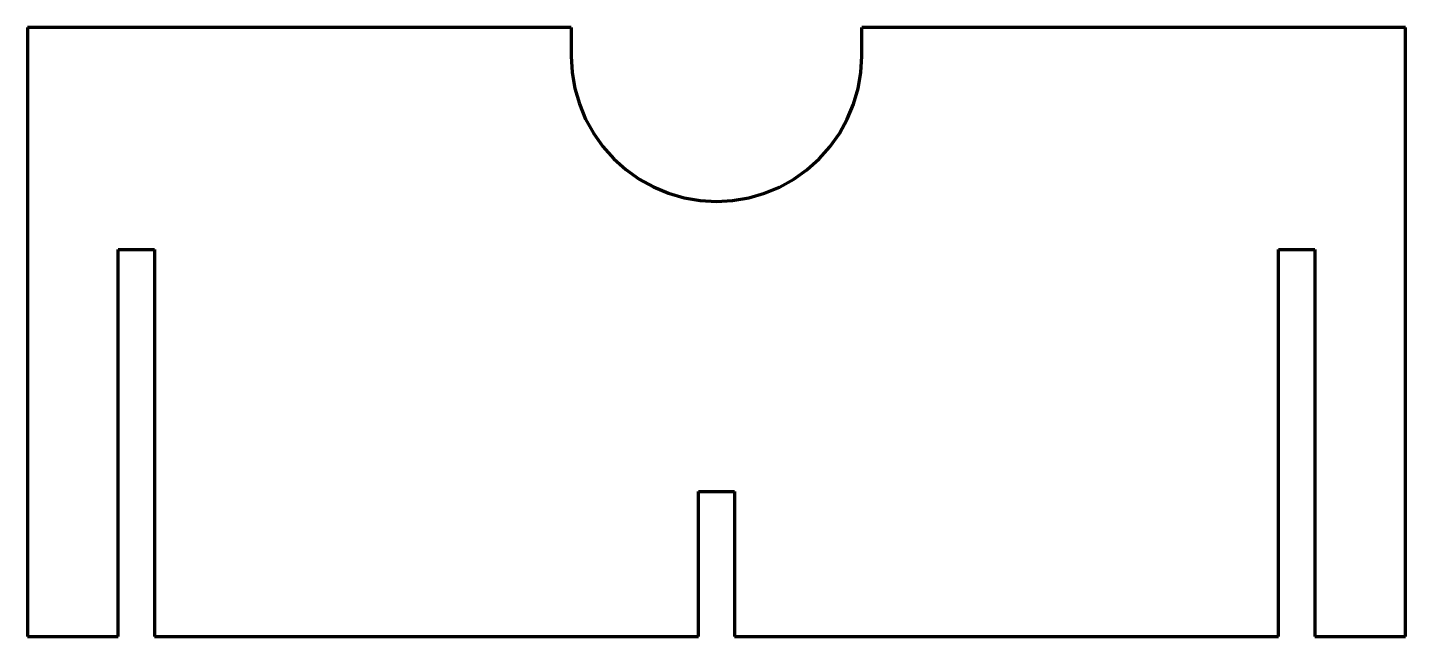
# Model space of a CAD drawing. Header units: inches. Extents: x -7.1 to 7.1, y -6 to 0.3.
import ezdxf

# ---------------------------------------------------------------- set-up
doc = ezdxf.new("R2010")
doc.units = ezdxf.units.IN
doc.header["$MEASUREMENT"] = 0
doc.layers.add('1', color=7, linetype='Continuous', true_color=0xffffff)

msp = doc.modelspace()

# ---------------------------------------------------------------- linework, layer by layer
at = {"layer": '1', "color": 163, "linetype": 'Continuous', "lineweight": 70}
for p, q in [((-1.501452, 0.29626), (-7.125, 0.29626)), ((-7.125, 0.29626), (-7.125, -6)), ((-1.501452, 0.29626), (-1.501435, 0)), ((7.125, 0.29626), (1.501452, 0.29626)), ((7.125, -6), (7.125, 0.29626)), ((-6.1875, -6), (-6.1875, -2)), ((-6.1875, -2), (-5.8125, -2)), ((-5.8125, -2), (-5.8125, -6)), ((5.8125, -6), (5.8125, -2)), ((5.8125, -2), (6.1875, -2)), ((6.1875, -2), (6.1875, -6)), ((-0.1875, -6), (-0.1875, -4.5)), ((-0.1875, -4.5), (0.1875, -4.5)), ((0.1875, -4.5), (0.1875, -6)), ((-7.125, -6), (-6.1875, -6)), ((-5.8125, -6), (-0.1875, -6)), ((0.1875, -6), (5.8125, -6)), ((6.1875, -6), (7.125, -6))]:
    msp.add_line(p, q, dxfattribs=at)
for points in [[(1.501435, -0.000001), (1.501444, 0.165905), (1.501452, 0.29626)], [(-1.501435, 0), (-1.49199, -0.168244), (-1.464084, -0.332804), (-1.417942, -0.493726), (-1.353384, -0.650131), (-1.272256, -0.797284), (-1.175242, -0.934388), (-1.062572, -1.060768), (-0.93742, -1.172852), (-0.800539, -1.270195), (-0.652567, -1.352169), (-0.497303, -1.416691), (-0.335979, -1.463359), (-0.1691, -1.491869), (-0.001334, -1.501428), (0.166359, -1.492177), (0.33329, -1.463974), (0.494783, -1.417573), (0.649979, -1.353443), (0.79819, -1.27168), (0.935332, -1.174517), (1.060622, -1.062718), (1.173519, -0.936549), (1.270834, -0.79955), (1.352173, -0.652649), (1.417018, -0.496353), (1.463625, -0.334809), (1.491866, -0.169109), (1.501435, -0.000001)]]:
    msp.add_lwpolyline(points, dxfattribs=at)

doc.saveas('drawing.dxf')
